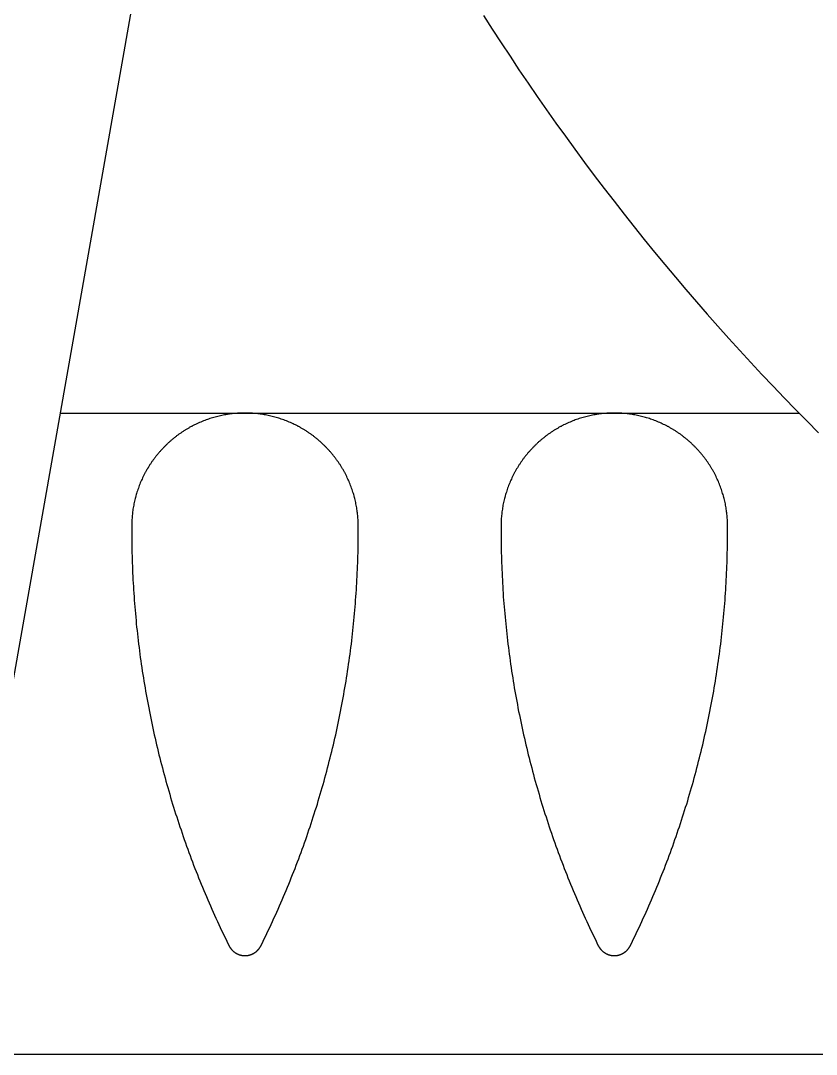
# Model space of a CAD drawing. Extents: x -111 to 2985, y -118 to 122.
# Drawn here: x -90.04 to -80.28, y -73.7 to -61.02 of the extents above; entities that cross this region are included whole.
import ezdxf

# ---------------------------------------------------------------- set-up
doc = ezdxf.new("R2010")
doc.units = 0
doc.layers.add('LAYER_03', color=5, linetype='CONTINUOUS')

msp = doc.modelspace()

# ---------------------------------------------------------------- linework, layer by layer
at = {"layer": 'LAYER_03'}
for points in [[(-110.839, -73.699), (-31.256, -73.699), (-31.256, -42.31)], [(-90.943, -73.699), (-87.519, -54.276)], [(-84.365, -60.958), (-84.258, -61.125), (-84.15, -61.291), (-84.041, -61.457), (-83.931, -61.622), (-83.819, -61.787), (-83.707, -61.95), (-83.593, -62.113), (-83.478, -62.276), (-83.362, -62.437), (-83.245, -62.598), (-83.126, -62.758), (-83.007, -62.918), (-82.887, -63.077), (-82.765, -63.235), (-82.642, -63.392), (-82.519, -63.548), (-82.394, -63.704), (-82.268, -63.858), (-82.141, -64.012), (-82.013, -64.165), (-81.884, -64.318), (-81.754, -64.469), (-81.623, -64.62), (-81.491, -64.769), (-81.357, -64.918), (-81.223, -65.066), (-81.088, -65.213), (-80.952, -65.359), (-80.815, -65.504), (-80.677, -65.648), (-80.538, -65.791), (-80.398, -65.934), (-80.257, -66.075)], [(-89.556, -65.833), (-80.497, -65.833)], [(-85.902, -67.215), (-85.902, -67.2), (-85.903, -67.185), (-85.903, -67.169), (-85.904, -67.153), (-85.905, -67.138), (-85.906, -67.122), (-85.907, -67.107), (-85.909, -67.091), (-85.91, -67.075), (-85.912, -67.059), (-85.914, -67.043), (-85.916, -67.027), (-85.918, -67.011), (-85.921, -66.995), (-85.924, -66.979), (-85.927, -66.963), (-85.93, -66.947), (-85.933, -66.931), (-85.937, -66.915), (-85.94, -66.899), (-85.944, -66.883), (-85.949, -66.867), (-85.953, -66.85), (-85.958, -66.834), (-85.962, -66.818), (-85.967, -66.802), (-85.973, -66.786), (-85.978, -66.77), (-85.984, -66.754), (-85.99, -66.738), (-85.996, -66.722), (-86.002, -66.706), (-86.008, -66.69), (-86.015, -66.674), (-86.022, -66.658), (-86.029, -66.642), (-86.037, -66.627), (-86.044, -66.611), (-86.052, -66.595), (-86.056, -66.588), (-86.06, -66.58), (-86.064, -66.572), (-86.068, -66.564), (-86.072, -66.557), (-86.076, -66.549), (-86.081, -66.541), (-86.085, -66.534), (-86.089, -66.526), (-86.094, -66.518), (-86.098, -66.511), (-86.103, -66.503), (-86.108, -66.496), (-86.112, -66.488), (-86.117, -66.481), (-86.122, -66.473), (-86.126, -66.466), (-86.131, -66.458), (-86.136, -66.451), (-86.141, -66.444), (-86.146, -66.436), (-86.151, -66.429), (-86.156, -66.422), (-86.161, -66.414), (-86.167, -66.407), (-86.172, -66.4), (-86.177, -66.393), (-86.183, -66.386), (-86.188, -66.379), (-86.193, -66.372), (-86.199, -66.364), (-86.204, -66.357), (-86.21, -66.351), (-86.216, -66.344), (-86.221, -66.337), (-86.227, -66.33), (-86.233, -66.323), (-86.239, -66.316), (-86.244, -66.309), (-86.25, -66.303), (-86.256, -66.296), (-86.262, -66.289), (-86.268, -66.283), (-86.274, -66.276), (-86.28, -66.27), (-86.287, -66.263), (-86.293, -66.257), (-86.299, -66.25), (-86.305, -66.244), (-86.312, -66.238), (-86.318, -66.231), (-86.325, -66.225), (-86.331, -66.219), (-86.337, -66.213), (-86.344, -66.206), (-86.351, -66.2), (-86.357, -66.194), (-86.364, -66.188), (-86.37, -66.182), (-86.377, -66.176), (-86.384, -66.171), (-86.391, -66.165), (-86.398, -66.159), (-86.404, -66.153), (-86.411, -66.148), (-86.418, -66.142), (-86.425, -66.136), (-86.432, -66.131), (-86.439, -66.125), (-86.446, -66.12), (-86.453, -66.114), (-86.461, -66.109), (-86.468, -66.104), (-86.475, -66.098), (-86.482, -66.093), (-86.489, -66.088), (-86.497, -66.083), (-86.504, -66.078), (-86.511, -66.073), (-86.519, -66.068), (-86.526, -66.063), (-86.533, -66.058), (-86.541, -66.053), (-86.548, -66.049), (-86.556, -66.044), (-86.563, -66.039), (-86.571, -66.035), (-86.578, -66.03), (-86.586, -66.026), (-86.594, -66.021), (-86.601, -66.017), (-86.609, -66.012), (-86.617, -66.008), (-86.624, -66.004), (-86.632, -66), (-86.64, -65.996), (-86.648, -65.991), (-86.655, -65.987), (-86.663, -65.983), (-86.671, -65.979), (-86.687, -65.972), (-86.702, -65.964), (-86.718, -65.957), (-86.734, -65.95), (-86.75, -65.943), (-86.766, -65.937), (-86.782, -65.93), (-86.798, -65.924), (-86.814, -65.918), (-86.83, -65.912), (-86.846, -65.907), (-86.862, -65.901), (-86.878, -65.896), (-86.894, -65.891), (-86.91, -65.886), (-86.927, -65.882), (-86.943, -65.878), (-86.959, -65.874), (-86.975, -65.87), (-86.991, -65.866), (-87.007, -65.863), (-87.023, -65.859), (-87.039, -65.856), (-87.056, -65.853), (-87.072, -65.851), (-87.088, -65.848), (-87.104, -65.846), (-87.12, -65.844), (-87.135, -65.842), (-87.151, -65.84), (-87.167, -65.839), (-87.183, -65.837), (-87.199, -65.836), (-87.214, -65.835), (-87.23, -65.834), (-87.245, -65.834), (-87.261, -65.833), (-87.276, -65.833), (-87.292, -65.833), (-87.307, -65.833), (-87.322, -65.833), (-87.338, -65.834), (-87.353, -65.834), (-87.369, -65.835), (-87.385, -65.836), (-87.4, -65.837), (-87.416, -65.839), (-87.432, -65.84), (-87.448, -65.842), (-87.464, -65.844), (-87.48, -65.846), (-87.496, -65.848), (-87.512, -65.851), (-87.528, -65.853), (-87.544, -65.856), (-87.56, -65.859), (-87.576, -65.863), (-87.592, -65.866), (-87.608, -65.87), (-87.624, -65.874), (-87.64, -65.878), (-87.657, -65.882), (-87.673, -65.886), (-87.689, -65.891), (-87.705, -65.896), (-87.721, -65.901), (-87.737, -65.907), (-87.753, -65.912), (-87.769, -65.918), (-87.785, -65.924), (-87.801, -65.93), (-87.817, -65.937), (-87.833, -65.943), (-87.849, -65.95), (-87.865, -65.957), (-87.881, -65.964), (-87.897, -65.972), (-87.912, -65.979), (-87.92, -65.983), (-87.928, -65.987), (-87.936, -65.991), (-87.943, -65.996), (-87.951, -66), (-87.959, -66.004), (-87.967, -66.008), (-87.974, -66.012), (-87.982, -66.017), (-87.989, -66.021), (-87.997, -66.026), (-88.005, -66.03), (-88.012, -66.035), (-88.02, -66.039), (-88.027, -66.044), (-88.035, -66.049), (-88.042, -66.053), (-88.05, -66.058), (-88.057, -66.063), (-88.064, -66.068), (-88.072, -66.073), (-88.079, -66.078), (-88.086, -66.083), (-88.094, -66.088), (-88.101, -66.093), (-88.108, -66.098), (-88.115, -66.104), (-88.123, -66.109), (-88.13, -66.114), (-88.137, -66.12), (-88.144, -66.125), (-88.151, -66.131), (-88.158, -66.136), (-88.165, -66.142), (-88.172, -66.148), (-88.179, -66.153), (-88.186, -66.159), (-88.192, -66.165), (-88.199, -66.171), (-88.206, -66.176), (-88.213, -66.182), (-88.219, -66.188), (-88.226, -66.194), (-88.233, -66.2), (-88.239, -66.206), (-88.246, -66.213), (-88.252, -66.219), (-88.259, -66.225), (-88.265, -66.231), (-88.271, -66.238), (-88.278, -66.244), (-88.284, -66.25), (-88.29, -66.257), (-88.296, -66.263), (-88.303, -66.27), (-88.309, -66.276), (-88.315, -66.283), (-88.321, -66.289), (-88.327, -66.296), (-88.333, -66.303), (-88.339, -66.309), (-88.345, -66.316), (-88.35, -66.323), (-88.356, -66.33), (-88.362, -66.337), (-88.368, -66.344), (-88.373, -66.351), (-88.379, -66.357), (-88.384, -66.364), (-88.39, -66.372), (-88.395, -66.379), (-88.401, -66.386), (-88.406, -66.393), (-88.411, -66.4), (-88.417, -66.407), (-88.422, -66.414), (-88.427, -66.422), (-88.432, -66.429), (-88.437, -66.436), (-88.442, -66.444), (-88.447, -66.451), (-88.452, -66.458), (-88.457, -66.466), (-88.462, -66.473), (-88.466, -66.481), (-88.471, -66.488), (-88.476, -66.496), (-88.48, -66.503), (-88.485, -66.511), (-88.489, -66.518), (-88.494, -66.526), (-88.498, -66.534), (-88.502, -66.541), (-88.507, -66.549), (-88.511, -66.557), (-88.515, -66.564), (-88.519, -66.572), (-88.523, -66.58), (-88.527, -66.588), (-88.531, -66.595), (-88.539, -66.611), (-88.547, -66.627), (-88.554, -66.642), (-88.561, -66.658), (-88.568, -66.674), (-88.575, -66.69), (-88.581, -66.706), (-88.588, -66.722), (-88.594, -66.738), (-88.599, -66.754), (-88.605, -66.77), (-88.611, -66.786), (-88.616, -66.802), (-88.621, -66.818), (-88.626, -66.834), (-88.63, -66.85), (-88.635, -66.867), (-88.639, -66.883), (-88.643, -66.899), (-88.646, -66.915), (-88.65, -66.931), (-88.653, -66.947), (-88.656, -66.963), (-88.659, -66.979), (-88.662, -66.995), (-88.665, -67.011), (-88.667, -67.027), (-88.669, -67.043), (-88.671, -67.059), (-88.673, -67.075), (-88.675, -67.091), (-88.676, -67.107), (-88.677, -67.122), (-88.678, -67.138), (-88.679, -67.153), (-88.68, -67.169), (-88.68, -67.185), (-88.681, -67.2), (-88.681, -67.215)], [(-81.373, -67.215), (-81.373, -67.2), (-81.373, -67.185), (-81.374, -67.169), (-81.374, -67.153), (-81.375, -67.138), (-81.376, -67.122), (-81.377, -67.107), (-81.379, -67.091), (-81.38, -67.075), (-81.382, -67.059), (-81.384, -67.043), (-81.386, -67.027), (-81.389, -67.011), (-81.391, -66.995), (-81.394, -66.979), (-81.397, -66.963), (-81.4, -66.947), (-81.404, -66.931), (-81.407, -66.915), (-81.411, -66.899), (-81.415, -66.883), (-81.419, -66.867), (-81.423, -66.85), (-81.428, -66.834), (-81.433, -66.818), (-81.438, -66.802), (-81.443, -66.786), (-81.448, -66.77), (-81.454, -66.754), (-81.46, -66.738), (-81.466, -66.722), (-81.472, -66.706), (-81.479, -66.69), (-81.485, -66.674), (-81.492, -66.658), (-81.499, -66.642), (-81.507, -66.627), (-81.514, -66.611), (-81.522, -66.595), (-81.526, -66.588), (-81.53, -66.58), (-81.534, -66.572), (-81.538, -66.564), (-81.543, -66.557), (-81.547, -66.549), (-81.551, -66.541), (-81.555, -66.534), (-81.56, -66.526), (-81.564, -66.518), (-81.569, -66.511), (-81.573, -66.503), (-81.578, -66.496), (-81.583, -66.488), (-81.587, -66.481), (-81.592, -66.473), (-81.597, -66.466), (-81.602, -66.458), (-81.607, -66.451), (-81.611, -66.444), (-81.616, -66.436), (-81.622, -66.429), (-81.627, -66.422), (-81.632, -66.414), (-81.637, -66.407), (-81.642, -66.4), (-81.647, -66.393), (-81.653, -66.386), (-81.658, -66.379), (-81.664, -66.372), (-81.669, -66.364), (-81.675, -66.357), (-81.68, -66.351), (-81.686, -66.344), (-81.692, -66.337), (-81.697, -66.33), (-81.703, -66.323), (-81.709, -66.316), (-81.715, -66.309), (-81.721, -66.303), (-81.727, -66.296), (-81.733, -66.289), (-81.739, -66.283), (-81.745, -66.276), (-81.751, -66.27), (-81.757, -66.263), (-81.763, -66.257), (-81.769, -66.25), (-81.776, -66.244), (-81.782, -66.238), (-81.788, -66.231), (-81.795, -66.225), (-81.801, -66.219), (-81.808, -66.213), (-81.814, -66.206), (-81.821, -66.2), (-81.827, -66.194), (-81.834, -66.188), (-81.841, -66.182), (-81.848, -66.176), (-81.854, -66.171), (-81.861, -66.165), (-81.868, -66.159), (-81.875, -66.153), (-81.882, -66.148), (-81.889, -66.142), (-81.896, -66.136), (-81.903, -66.131), (-81.91, -66.125), (-81.917, -66.12), (-81.924, -66.114), (-81.931, -66.109), (-81.938, -66.104), (-81.945, -66.098), (-81.952, -66.093), (-81.96, -66.088), (-81.967, -66.083), (-81.974, -66.078), (-81.982, -66.073), (-81.989, -66.068), (-81.996, -66.063), (-82.004, -66.058), (-82.011, -66.053), (-82.019, -66.049), (-82.026, -66.044), (-82.034, -66.039), (-82.041, -66.035), (-82.049, -66.03), (-82.056, -66.026), (-82.064, -66.021), (-82.072, -66.017), (-82.079, -66.012), (-82.087, -66.008), (-82.095, -66.004), (-82.102, -66), (-82.11, -65.996), (-82.118, -65.991), (-82.126, -65.987), (-82.133, -65.983), (-82.141, -65.979), (-82.157, -65.972), (-82.173, -65.964), (-82.188, -65.957), (-82.204, -65.95), (-82.22, -65.943), (-82.236, -65.937), (-82.252, -65.93), (-82.268, -65.924), (-82.284, -65.918), (-82.3, -65.912), (-82.316, -65.907), (-82.332, -65.901), (-82.348, -65.896), (-82.365, -65.891), (-82.381, -65.886), (-82.397, -65.882), (-82.413, -65.878), (-82.429, -65.874), (-82.445, -65.87), (-82.461, -65.866), (-82.478, -65.863), (-82.494, -65.859), (-82.51, -65.856), (-82.526, -65.853), (-82.542, -65.851), (-82.558, -65.848), (-82.574, -65.846), (-82.59, -65.844), (-82.606, -65.842), (-82.622, -65.84), (-82.637, -65.839), (-82.653, -65.837), (-82.669, -65.836), (-82.685, -65.835), (-82.7, -65.834), (-82.716, -65.834), (-82.731, -65.833), (-82.747, -65.833), (-82.762, -65.833), (-82.777, -65.833), (-82.793, -65.833), (-82.808, -65.834), (-82.824, -65.834), (-82.839, -65.835), (-82.855, -65.836), (-82.871, -65.837), (-82.886, -65.839), (-82.902, -65.84), (-82.918, -65.842), (-82.934, -65.844), (-82.95, -65.846), (-82.966, -65.848), (-82.982, -65.851), (-82.998, -65.853), (-83.014, -65.856), (-83.03, -65.859), (-83.046, -65.863), (-83.062, -65.866), (-83.078, -65.87), (-83.095, -65.874), (-83.111, -65.878), (-83.127, -65.882), (-83.143, -65.886), (-83.159, -65.891), (-83.175, -65.896), (-83.192, -65.901), (-83.208, -65.907), (-83.224, -65.912), (-83.24, -65.918), (-83.256, -65.924), (-83.272, -65.93), (-83.288, -65.937), (-83.304, -65.943), (-83.32, -65.95), (-83.335, -65.957), (-83.351, -65.964), (-83.367, -65.972), (-83.383, -65.979), (-83.39, -65.983), (-83.398, -65.987), (-83.406, -65.991), (-83.414, -65.996), (-83.421, -66), (-83.429, -66.004), (-83.437, -66.008), (-83.445, -66.012), (-83.452, -66.017), (-83.46, -66.021), (-83.467, -66.026), (-83.475, -66.03), (-83.483, -66.035), (-83.49, -66.039), (-83.498, -66.044), (-83.505, -66.049), (-83.513, -66.053), (-83.52, -66.058), (-83.527, -66.063), (-83.535, -66.068), (-83.542, -66.073), (-83.55, -66.078), (-83.557, -66.083), (-83.564, -66.088), (-83.571, -66.093), (-83.579, -66.098), (-83.586, -66.104), (-83.593, -66.109), (-83.6, -66.114), (-83.607, -66.12), (-83.614, -66.125), (-83.621, -66.131), (-83.628, -66.136), (-83.635, -66.142), (-83.642, -66.148), (-83.649, -66.153), (-83.656, -66.159), (-83.663, -66.165), (-83.67, -66.171), (-83.676, -66.176), (-83.683, -66.182), (-83.69, -66.188), (-83.696, -66.194), (-83.703, -66.2), (-83.709, -66.206), (-83.716, -66.213), (-83.723, -66.219), (-83.729, -66.225), (-83.735, -66.231), (-83.742, -66.238), (-83.748, -66.244), (-83.754, -66.25), (-83.761, -66.257), (-83.767, -66.263), (-83.773, -66.27), (-83.779, -66.276), (-83.785, -66.283), (-83.791, -66.289), (-83.797, -66.296), (-83.803, -66.303), (-83.809, -66.309), (-83.815, -66.316), (-83.821, -66.323), (-83.826, -66.33), (-83.832, -66.337), (-83.838, -66.344), (-83.844, -66.351), (-83.849, -66.357), (-83.855, -66.364), (-83.86, -66.372), (-83.866, -66.379), (-83.871, -66.386), (-83.876, -66.393), (-83.882, -66.4), (-83.887, -66.407), (-83.892, -66.414), (-83.897, -66.422), (-83.902, -66.429), (-83.907, -66.436), (-83.912, -66.444), (-83.917, -66.451), (-83.922, -66.458), (-83.927, -66.466), (-83.932, -66.473), (-83.937, -66.481), (-83.941, -66.488), (-83.946, -66.496), (-83.951, -66.503), (-83.955, -66.511), (-83.96, -66.518), (-83.964, -66.526), (-83.968, -66.534), (-83.973, -66.541), (-83.977, -66.549), (-83.981, -66.557), (-83.985, -66.564), (-83.99, -66.572), (-83.994, -66.58), (-83.998, -66.588), (-84.002, -66.595), (-84.009, -66.611), (-84.017, -66.627), (-84.024, -66.642), (-84.031, -66.658), (-84.038, -66.674), (-84.045, -66.69), (-84.052, -66.706), (-84.058, -66.722), (-84.064, -66.738), (-84.07, -66.754), (-84.075, -66.77), (-84.081, -66.786), (-84.086, -66.802), (-84.091, -66.818), (-84.096, -66.834), (-84.1, -66.85), (-84.105, -66.867), (-84.109, -66.883), (-84.113, -66.899), (-84.117, -66.915), (-84.12, -66.931), (-84.124, -66.947), (-84.127, -66.963), (-84.13, -66.979), (-84.132, -66.995), (-84.135, -67.011), (-84.137, -67.027), (-84.14, -67.043), (-84.142, -67.059), (-84.143, -67.075), (-84.145, -67.091), (-84.146, -67.107), (-84.148, -67.122), (-84.149, -67.138), (-84.149, -67.153), (-84.15, -67.169), (-84.151, -67.185), (-84.151, -67.2), (-84.151, -67.215)], [(-88.681, -67.215), (-88.681, -67.257), (-88.681, -67.298), (-88.681, -67.339), (-88.68, -67.381), (-88.68, -67.422), (-88.679, -67.463), (-88.679, -67.505), (-88.678, -67.546), (-88.677, -67.588), (-88.675, -67.629), (-88.674, -67.671), (-88.673, -67.712), (-88.671, -67.754), (-88.669, -67.795), (-88.667, -67.837), (-88.665, -67.878), (-88.663, -67.92), (-88.66, -67.961), (-88.658, -68.003), (-88.655, -68.044), (-88.652, -68.086), (-88.649, -68.127), (-88.646, -68.169), (-88.643, -68.21), (-88.639, -68.252), (-88.636, -68.293), (-88.632, -68.335), (-88.628, -68.376), (-88.624, -68.418), (-88.62, -68.459), (-88.615, -68.501), (-88.611, -68.542), (-88.606, -68.584), (-88.601, -68.625), (-88.596, -68.666), (-88.591, -68.708), (-88.586, -68.749), (-88.58, -68.791), (-88.575, -68.832), (-88.569, -68.874), (-88.563, -68.915), (-88.557, -68.956), (-88.551, -68.998), (-88.544, -69.039), (-88.538, -69.08), (-88.531, -69.122), (-88.524, -69.163), (-88.517, -69.204), (-88.51, -69.245), (-88.503, -69.287), (-88.495, -69.328), (-88.488, -69.369), (-88.48, -69.41), (-88.472, -69.451), (-88.464, -69.492), (-88.456, -69.533), (-88.448, -69.574), (-88.439, -69.615), (-88.431, -69.656), (-88.422, -69.697), (-88.413, -69.738), (-88.404, -69.779), (-88.395, -69.82), (-88.385, -69.861), (-88.376, -69.901), (-88.366, -69.942), (-88.356, -69.983), (-88.346, -70.024), (-88.336, -70.064), (-88.326, -70.105), (-88.315, -70.145), (-88.305, -70.186), (-88.294, -70.226), (-88.283, -70.267), (-88.272, -70.307), (-88.261, -70.348), (-88.25, -70.388), (-88.238, -70.428), (-88.227, -70.468), (-88.215, -70.508), (-88.203, -70.549), (-88.191, -70.589), (-88.179, -70.629), (-88.167, -70.669), (-88.154, -70.709), (-88.142, -70.748), (-88.129, -70.788), (-88.116, -70.828), (-88.103, -70.868), (-88.09, -70.907), (-88.076, -70.947), (-88.063, -70.987), (-88.049, -71.026), (-88.036, -71.065), (-88.022, -71.105), (-88.008, -71.144), (-87.994, -71.183), (-87.979, -71.223), (-87.965, -71.262), (-87.95, -71.301), (-87.936, -71.34), (-87.921, -71.379), (-87.906, -71.418), (-87.891, -71.456), (-87.875, -71.495), (-87.86, -71.534), (-87.844, -71.572), (-87.829, -71.611), (-87.813, -71.649), (-87.797, -71.688), (-87.781, -71.726), (-87.765, -71.764), (-87.748, -71.803), (-87.732, -71.841), (-87.715, -71.879), (-87.698, -71.917), (-87.682, -71.955), (-87.665, -71.993), (-87.647, -72.03), (-87.63, -72.068), (-87.613, -72.106), (-87.595, -72.143), (-87.578, -72.181), (-87.56, -72.218), (-87.542, -72.255), (-87.524, -72.292), (-87.506, -72.33), (-87.487, -72.367), (-87.487, -72.368), (-87.486, -72.37), (-87.485, -72.371), (-87.484, -72.373), (-87.483, -72.375), (-87.482, -72.376), (-87.481, -72.378), (-87.48, -72.379), (-87.48, -72.381), (-87.479, -72.383), (-87.478, -72.384), (-87.477, -72.386), (-87.476, -72.387), (-87.475, -72.389), (-87.474, -72.39), (-87.473, -72.392), (-87.472, -72.393), (-87.47, -72.395), (-87.469, -72.397), (-87.468, -72.398), (-87.467, -72.4), (-87.466, -72.401), (-87.465, -72.403), (-87.464, -72.404), (-87.463, -72.406), (-87.461, -72.407), (-87.46, -72.408), (-87.459, -72.41), (-87.458, -72.411), (-87.457, -72.413), (-87.455, -72.414), (-87.454, -72.416), (-87.453, -72.417), (-87.451, -72.418), (-87.45, -72.42), (-87.449, -72.421), (-87.447, -72.423), (-87.446, -72.424), (-87.445, -72.425), (-87.443, -72.427), (-87.442, -72.428), (-87.441, -72.429), (-87.439, -72.431), (-87.438, -72.432), (-87.436, -72.433), (-87.435, -72.435), (-87.433, -72.436), (-87.432, -72.437), (-87.43, -72.438), (-87.429, -72.439), (-87.427, -72.441), (-87.426, -72.442), (-87.424, -72.443), (-87.423, -72.444), (-87.421, -72.445), (-87.42, -72.447), (-87.418, -72.448), (-87.416, -72.449), (-87.415, -72.45), (-87.413, -72.451), (-87.412, -72.452), (-87.41, -72.453), (-87.408, -72.454), (-87.407, -72.455), (-87.405, -72.456), (-87.403, -72.457), (-87.402, -72.458), (-87.4, -72.459), (-87.398, -72.46), (-87.397, -72.461), (-87.395, -72.462), (-87.393, -72.463), (-87.392, -72.464), (-87.39, -72.465), (-87.388, -72.466), (-87.386, -72.466), (-87.385, -72.467), (-87.383, -72.468), (-87.381, -72.469), (-87.379, -72.47), (-87.377, -72.47), (-87.376, -72.471), (-87.374, -72.472), (-87.372, -72.473), (-87.37, -72.473), (-87.369, -72.474), (-87.367, -72.475), (-87.365, -72.475), (-87.363, -72.476), (-87.361, -72.477), (-87.359, -72.477), (-87.358, -72.478), (-87.356, -72.478), (-87.354, -72.479), (-87.352, -72.479), (-87.35, -72.48), (-87.348, -72.48), (-87.347, -72.481), (-87.345, -72.481), (-87.343, -72.482), (-87.341, -72.482), (-87.339, -72.483), (-87.337, -72.483), (-87.336, -72.484), (-87.334, -72.484), (-87.332, -72.484), (-87.33, -72.485), (-87.328, -72.485), (-87.326, -72.485), (-87.324, -72.486), (-87.323, -72.486), (-87.321, -72.486), (-87.319, -72.486), (-87.317, -72.487), (-87.315, -72.487), (-87.313, -72.487), (-87.312, -72.487), (-87.31, -72.487), (-87.308, -72.487), (-87.306, -72.488), (-87.304, -72.488), (-87.302, -72.488), (-87.301, -72.488), (-87.299, -72.488), (-87.297, -72.488), (-87.295, -72.488), (-87.293, -72.488), (-87.292, -72.488), (-87.29, -72.488), (-87.288, -72.488), (-87.286, -72.488), (-87.284, -72.488), (-87.283, -72.488), (-87.281, -72.488), (-87.279, -72.488), (-87.277, -72.488), (-87.275, -72.487), (-87.273, -72.487), (-87.272, -72.487), (-87.27, -72.487), (-87.268, -72.487), (-87.266, -72.487), (-87.264, -72.486), (-87.262, -72.486), (-87.261, -72.486), (-87.259, -72.486), (-87.257, -72.485), (-87.255, -72.485), (-87.253, -72.485), (-87.251, -72.484), (-87.249, -72.484), (-87.248, -72.484), (-87.246, -72.483), (-87.244, -72.483), (-87.242, -72.482), (-87.24, -72.482), (-87.238, -72.481), (-87.237, -72.481), (-87.235, -72.48), (-87.233, -72.48), (-87.231, -72.479), (-87.229, -72.479), (-87.227, -72.478), (-87.226, -72.478), (-87.224, -72.477), (-87.222, -72.477), (-87.22, -72.476), (-87.218, -72.475), (-87.216, -72.475), (-87.215, -72.474), (-87.213, -72.473), (-87.211, -72.473), (-87.209, -72.472), (-87.207, -72.471), (-87.206, -72.47), (-87.204, -72.47), (-87.202, -72.469), (-87.2, -72.468), (-87.199, -72.467), (-87.197, -72.466), (-87.195, -72.466), (-87.193, -72.465), (-87.192, -72.464), (-87.19, -72.463), (-87.188, -72.462), (-87.186, -72.461), (-87.185, -72.46), (-87.183, -72.459), (-87.181, -72.458), (-87.18, -72.457), (-87.178, -72.456), (-87.176, -72.455), (-87.175, -72.454), (-87.173, -72.453), (-87.171, -72.452), (-87.17, -72.451), (-87.168, -72.45), (-87.167, -72.449), (-87.165, -72.448), (-87.163, -72.447), (-87.162, -72.445), (-87.16, -72.444), (-87.159, -72.443), (-87.157, -72.442), (-87.156, -72.441), (-87.154, -72.439), (-87.153, -72.438), (-87.151, -72.437), (-87.15, -72.436), (-87.148, -72.435), (-87.147, -72.433), (-87.145, -72.432), (-87.144, -72.431), (-87.143, -72.429), (-87.141, -72.428), (-87.14, -72.427), (-87.138, -72.425), (-87.137, -72.424), (-87.136, -72.423), (-87.134, -72.421), (-87.133, -72.42), (-87.132, -72.418), (-87.13, -72.417), (-87.129, -72.416), (-87.128, -72.414), (-87.127, -72.413), (-87.125, -72.411), (-87.124, -72.41), (-87.123, -72.408), (-87.122, -72.407), (-87.121, -72.406), (-87.119, -72.404), (-87.118, -72.403), (-87.117, -72.401), (-87.116, -72.4), (-87.115, -72.398), (-87.114, -72.397), (-87.113, -72.395), (-87.112, -72.393), (-87.111, -72.392), (-87.11, -72.39), (-87.109, -72.389), (-87.108, -72.387), (-87.107, -72.386), (-87.106, -72.384), (-87.105, -72.383), (-87.104, -72.381), (-87.103, -72.379), (-87.102, -72.378), (-87.101, -72.376), (-87.1, -72.375), (-87.099, -72.373), (-87.098, -72.371), (-87.097, -72.37), (-87.097, -72.368), (-87.096, -72.367), (-87.078, -72.33), (-87.059, -72.292), (-87.041, -72.255), (-87.023, -72.218), (-87.006, -72.181), (-86.988, -72.143), (-86.97, -72.106), (-86.953, -72.068), (-86.936, -72.03), (-86.919, -71.993), (-86.902, -71.955), (-86.885, -71.917), (-86.868, -71.879), (-86.851, -71.841), (-86.835, -71.803), (-86.819, -71.764), (-86.802, -71.726), (-86.786, -71.688), (-86.77, -71.649), (-86.754, -71.611), (-86.739, -71.572), (-86.723, -71.534), (-86.708, -71.495), (-86.693, -71.456), (-86.677, -71.418), (-86.662, -71.379), (-86.648, -71.34), (-86.633, -71.301), (-86.618, -71.262), (-86.604, -71.223), (-86.59, -71.183), (-86.575, -71.144), (-86.561, -71.105), (-86.547, -71.065), (-86.534, -71.026), (-86.52, -70.987), (-86.507, -70.947), (-86.493, -70.907), (-86.48, -70.868), (-86.467, -70.828), (-86.454, -70.788), (-86.442, -70.748), (-86.429, -70.709), (-86.416, -70.669), (-86.404, -70.629), (-86.392, -70.589), (-86.38, -70.549), (-86.368, -70.508), (-86.356, -70.468), (-86.345, -70.428), (-86.333, -70.388), (-86.322, -70.348), (-86.311, -70.307), (-86.3, -70.267), (-86.289, -70.226), (-86.278, -70.186), (-86.268, -70.145), (-86.257, -70.105), (-86.247, -70.064), (-86.237, -70.024), (-86.227, -69.983), (-86.217, -69.942), (-86.207, -69.901), (-86.198, -69.861), (-86.189, -69.82), (-86.179, -69.779), (-86.17, -69.738), (-86.161, -69.697), (-86.153, -69.656), (-86.144, -69.615), (-86.135, -69.574), (-86.127, -69.533), (-86.119, -69.492), (-86.111, -69.451), (-86.103, -69.41), (-86.095, -69.369), (-86.088, -69.328), (-86.08, -69.287), (-86.073, -69.245), (-86.066, -69.204), (-86.059, -69.163), (-86.052, -69.122), (-86.045, -69.08), (-86.039, -69.039), (-86.033, -68.998), (-86.026, -68.956), (-86.02, -68.915), (-86.014, -68.874), (-86.009, -68.832), (-86.003, -68.791), (-85.998, -68.749), (-85.992, -68.708), (-85.987, -68.666), (-85.982, -68.625), (-85.977, -68.584), (-85.973, -68.542), (-85.968, -68.501), (-85.964, -68.459), (-85.959, -68.418), (-85.955, -68.376), (-85.951, -68.335), (-85.948, -68.293), (-85.944, -68.252), (-85.94, -68.21), (-85.937, -68.169), (-85.934, -68.127), (-85.931, -68.086), (-85.928, -68.044), (-85.925, -68.003), (-85.923, -67.961), (-85.92, -67.92), (-85.918, -67.878), (-85.916, -67.837), (-85.914, -67.795), (-85.912, -67.754), (-85.911, -67.712), (-85.909, -67.671), (-85.908, -67.629), (-85.906, -67.588), (-85.905, -67.546), (-85.904, -67.505), (-85.904, -67.463), (-85.903, -67.422), (-85.903, -67.381), (-85.902, -67.339), (-85.902, -67.298), (-85.902, -67.257), (-85.902, -67.215)], [(-84.151, -67.215), (-84.151, -67.257), (-84.151, -67.298), (-84.151, -67.339), (-84.151, -67.381), (-84.15, -67.422), (-84.15, -67.463), (-84.149, -67.505), (-84.148, -67.546), (-84.147, -67.588), (-84.146, -67.629), (-84.144, -67.671), (-84.143, -67.712), (-84.141, -67.754), (-84.139, -67.795), (-84.137, -67.837), (-84.135, -67.878), (-84.133, -67.92), (-84.131, -67.961), (-84.128, -68.003), (-84.125, -68.044), (-84.123, -68.086), (-84.12, -68.127), (-84.116, -68.169), (-84.113, -68.21), (-84.11, -68.252), (-84.106, -68.293), (-84.102, -68.335), (-84.098, -68.376), (-84.094, -68.418), (-84.09, -68.459), (-84.085, -68.501), (-84.081, -68.542), (-84.076, -68.584), (-84.071, -68.625), (-84.066, -68.666), (-84.061, -68.708), (-84.056, -68.749), (-84.05, -68.791), (-84.045, -68.832), (-84.039, -68.874), (-84.033, -68.915), (-84.027, -68.956), (-84.021, -68.998), (-84.015, -69.039), (-84.008, -69.08), (-84.001, -69.122), (-83.995, -69.163), (-83.988, -69.204), (-83.98, -69.245), (-83.973, -69.287), (-83.966, -69.328), (-83.958, -69.369), (-83.95, -69.41), (-83.943, -69.451), (-83.935, -69.492), (-83.926, -69.533), (-83.918, -69.574), (-83.91, -69.615), (-83.901, -69.656), (-83.892, -69.697), (-83.883, -69.738), (-83.874, -69.779), (-83.865, -69.82), (-83.856, -69.861), (-83.846, -69.901), (-83.836, -69.942), (-83.827, -69.983), (-83.817, -70.024), (-83.806, -70.064), (-83.796, -70.105), (-83.786, -70.145), (-83.775, -70.186), (-83.764, -70.226), (-83.754, -70.267), (-83.743, -70.307), (-83.731, -70.348), (-83.72, -70.388), (-83.709, -70.428), (-83.697, -70.468), (-83.685, -70.508), (-83.674, -70.549), (-83.661, -70.589), (-83.649, -70.629), (-83.637, -70.669), (-83.625, -70.709), (-83.612, -70.748), (-83.599, -70.788), (-83.586, -70.828), (-83.573, -70.868), (-83.56, -70.907), (-83.547, -70.947), (-83.533, -70.987), (-83.52, -71.026), (-83.506, -71.065), (-83.492, -71.105), (-83.478, -71.144), (-83.464, -71.183), (-83.45, -71.223), (-83.435, -71.262), (-83.421, -71.301), (-83.406, -71.34), (-83.391, -71.379), (-83.376, -71.418), (-83.361, -71.456), (-83.346, -71.495), (-83.33, -71.534), (-83.315, -71.572), (-83.299, -71.611), (-83.283, -71.649), (-83.267, -71.688), (-83.251, -71.726), (-83.235, -71.764), (-83.219, -71.803), (-83.202, -71.841), (-83.185, -71.879), (-83.169, -71.917), (-83.152, -71.955), (-83.135, -71.993), (-83.118, -72.03), (-83.1, -72.068), (-83.083, -72.106), (-83.066, -72.143), (-83.048, -72.181), (-83.03, -72.218), (-83.012, -72.255), (-82.994, -72.292), (-82.976, -72.33), (-82.958, -72.367), (-82.957, -72.368), (-82.956, -72.37), (-82.955, -72.371), (-82.954, -72.373), (-82.953, -72.375), (-82.953, -72.376), (-82.952, -72.378), (-82.951, -72.379), (-82.95, -72.381), (-82.949, -72.383), (-82.948, -72.384), (-82.947, -72.386), (-82.946, -72.387), (-82.945, -72.389), (-82.944, -72.39), (-82.943, -72.392), (-82.942, -72.393), (-82.941, -72.395), (-82.94, -72.397), (-82.939, -72.398), (-82.938, -72.4), (-82.936, -72.401), (-82.935, -72.403), (-82.934, -72.404), (-82.933, -72.406), (-82.932, -72.407), (-82.931, -72.408), (-82.929, -72.41), (-82.928, -72.411), (-82.927, -72.413), (-82.926, -72.414), (-82.924, -72.416), (-82.923, -72.417), (-82.922, -72.418), (-82.92, -72.42), (-82.919, -72.421), (-82.918, -72.423), (-82.916, -72.424), (-82.915, -72.425), (-82.914, -72.427), (-82.912, -72.428), (-82.911, -72.429), (-82.909, -72.431), (-82.908, -72.432), (-82.907, -72.433), (-82.905, -72.435), (-82.904, -72.436), (-82.902, -72.437), (-82.901, -72.438), (-82.899, -72.439), (-82.898, -72.441), (-82.896, -72.442), (-82.895, -72.443), (-82.893, -72.444), (-82.892, -72.445), (-82.89, -72.447), (-82.888, -72.448), (-82.887, -72.449), (-82.885, -72.45), (-82.884, -72.451), (-82.882, -72.452), (-82.88, -72.453), (-82.879, -72.454), (-82.877, -72.455), (-82.875, -72.456), (-82.874, -72.457), (-82.872, -72.458), (-82.87, -72.459), (-82.869, -72.46), (-82.867, -72.461), (-82.865, -72.462), (-82.864, -72.463), (-82.862, -72.464), (-82.86, -72.465), (-82.858, -72.466), (-82.857, -72.466), (-82.855, -72.467), (-82.853, -72.468), (-82.851, -72.469), (-82.85, -72.47), (-82.848, -72.47), (-82.846, -72.471), (-82.844, -72.472), (-82.842, -72.473), (-82.841, -72.473), (-82.839, -72.474), (-82.837, -72.475), (-82.835, -72.475), (-82.833, -72.476), (-82.832, -72.477), (-82.83, -72.477), (-82.828, -72.478), (-82.826, -72.478), (-82.824, -72.479), (-82.822, -72.479), (-82.821, -72.48), (-82.819, -72.48), (-82.817, -72.481), (-82.815, -72.481), (-82.813, -72.482), (-82.811, -72.482), (-82.81, -72.483), (-82.808, -72.483), (-82.806, -72.484), (-82.804, -72.484), (-82.802, -72.484), (-82.8, -72.485), (-82.798, -72.485), (-82.797, -72.485), (-82.795, -72.486), (-82.793, -72.486), (-82.791, -72.486), (-82.789, -72.486), (-82.787, -72.487), (-82.786, -72.487), (-82.784, -72.487), (-82.782, -72.487), (-82.78, -72.487), (-82.778, -72.487), (-82.776, -72.488), (-82.775, -72.488), (-82.773, -72.488), (-82.771, -72.488), (-82.769, -72.488), (-82.767, -72.488), (-82.766, -72.488), (-82.764, -72.488), (-82.762, -72.488), (-82.76, -72.488), (-82.758, -72.488), (-82.756, -72.488), (-82.755, -72.488), (-82.753, -72.488), (-82.751, -72.488), (-82.749, -72.488), (-82.747, -72.488), (-82.746, -72.487), (-82.744, -72.487), (-82.742, -72.487), (-82.74, -72.487), (-82.738, -72.487), (-82.736, -72.487), (-82.735, -72.486), (-82.733, -72.486), (-82.731, -72.486), (-82.729, -72.486), (-82.727, -72.485), (-82.725, -72.485), (-82.723, -72.485), (-82.722, -72.484), (-82.72, -72.484), (-82.718, -72.484), (-82.716, -72.483), (-82.714, -72.483), (-82.712, -72.482), (-82.711, -72.482), (-82.709, -72.481), (-82.707, -72.481), (-82.705, -72.48), (-82.703, -72.48), (-82.701, -72.479), (-82.699, -72.479), (-82.698, -72.478), (-82.696, -72.478), (-82.694, -72.477), (-82.692, -72.477), (-82.69, -72.476), (-82.689, -72.475), (-82.687, -72.475), (-82.685, -72.474), (-82.683, -72.473), (-82.681, -72.473), (-82.68, -72.472), (-82.678, -72.471), (-82.676, -72.47), (-82.674, -72.47), (-82.672, -72.469), (-82.671, -72.468), (-82.669, -72.467), (-82.667, -72.466), (-82.665, -72.466), (-82.664, -72.465), (-82.662, -72.464), (-82.66, -72.463), (-82.659, -72.462), (-82.657, -72.461), (-82.655, -72.46), (-82.653, -72.459), (-82.652, -72.458), (-82.65, -72.457), (-82.648, -72.456), (-82.647, -72.455), (-82.645, -72.454), (-82.643, -72.453), (-82.642, -72.452), (-82.64, -72.451), (-82.639, -72.45), (-82.637, -72.449), (-82.635, -72.448), (-82.634, -72.447), (-82.632, -72.445), (-82.631, -72.444), (-82.629, -72.443), (-82.628, -72.442), (-82.626, -72.441), (-82.625, -72.439), (-82.623, -72.438), (-82.622, -72.437), (-82.62, -72.436), (-82.619, -72.435), (-82.617, -72.433), (-82.616, -72.432), (-82.614, -72.431), (-82.613, -72.429), (-82.611, -72.428), (-82.61, -72.427), (-82.609, -72.425), (-82.607, -72.424), (-82.606, -72.423), (-82.605, -72.421), (-82.603, -72.42), (-82.602, -72.418), (-82.601, -72.417), (-82.599, -72.416), (-82.598, -72.414), (-82.597, -72.413), (-82.596, -72.411), (-82.594, -72.41), (-82.593, -72.408), (-82.592, -72.407), (-82.591, -72.406), (-82.59, -72.404), (-82.589, -72.403), (-82.587, -72.401), (-82.586, -72.4), (-82.585, -72.398), (-82.584, -72.397), (-82.583, -72.395), (-82.582, -72.393), (-82.581, -72.392), (-82.58, -72.39), (-82.579, -72.389), (-82.578, -72.387), (-82.577, -72.386), (-82.576, -72.384), (-82.575, -72.383), (-82.574, -72.381), (-82.573, -72.379), (-82.572, -72.378), (-82.571, -72.376), (-82.57, -72.375), (-82.569, -72.373), (-82.569, -72.371), (-82.568, -72.37), (-82.567, -72.368), (-82.566, -72.367), (-82.548, -72.33), (-82.53, -72.292), (-82.512, -72.255), (-82.494, -72.218), (-82.476, -72.181), (-82.458, -72.143), (-82.441, -72.106), (-82.423, -72.068), (-82.406, -72.03), (-82.389, -71.993), (-82.372, -71.955), (-82.355, -71.917), (-82.338, -71.879), (-82.322, -71.841), (-82.305, -71.803), (-82.289, -71.764), (-82.273, -71.726), (-82.257, -71.688), (-82.241, -71.649), (-82.225, -71.611), (-82.209, -71.572), (-82.194, -71.534), (-82.178, -71.495), (-82.163, -71.456), (-82.148, -71.418), (-82.133, -71.379), (-82.118, -71.34), (-82.103, -71.301), (-82.089, -71.262), (-82.074, -71.223), (-82.06, -71.183), (-82.046, -71.144), (-82.032, -71.105), (-82.018, -71.065), (-82.004, -71.026), (-81.99, -70.987), (-81.977, -70.947), (-81.964, -70.907), (-81.951, -70.868), (-81.937, -70.828), (-81.925, -70.788), (-81.912, -70.748), (-81.899, -70.709), (-81.887, -70.669), (-81.874, -70.629), (-81.862, -70.589), (-81.85, -70.549), (-81.838, -70.508), (-81.827, -70.468), (-81.815, -70.428), (-81.804, -70.388), (-81.792, -70.348), (-81.781, -70.307), (-81.77, -70.267), (-81.759, -70.226), (-81.749, -70.186), (-81.738, -70.145), (-81.728, -70.105), (-81.717, -70.064), (-81.707, -70.024), (-81.697, -69.983), (-81.687, -69.942), (-81.678, -69.901), (-81.668, -69.861), (-81.659, -69.82), (-81.65, -69.779), (-81.641, -69.738), (-81.632, -69.697), (-81.623, -69.656), (-81.614, -69.615), (-81.606, -69.574), (-81.597, -69.533), (-81.589, -69.492), (-81.581, -69.451), (-81.573, -69.41), (-81.566, -69.369), (-81.558, -69.328), (-81.551, -69.287), (-81.543, -69.245), (-81.536, -69.204), (-81.529, -69.163), (-81.522, -69.122), (-81.516, -69.08), (-81.509, -69.039), (-81.503, -68.998), (-81.497, -68.956), (-81.491, -68.915), (-81.485, -68.874), (-81.479, -68.832), (-81.473, -68.791), (-81.468, -68.749), (-81.463, -68.708), (-81.457, -68.666), (-81.452, -68.625), (-81.448, -68.584), (-81.443, -68.542), (-81.438, -68.501), (-81.434, -68.459), (-81.43, -68.418), (-81.426, -68.376), (-81.422, -68.335), (-81.418, -68.293), (-81.414, -68.252), (-81.411, -68.21), (-81.407, -68.169), (-81.404, -68.127), (-81.401, -68.086), (-81.398, -68.044), (-81.396, -68.003), (-81.393, -67.961), (-81.391, -67.92), (-81.388, -67.878), (-81.386, -67.837), (-81.384, -67.795), (-81.383, -67.754), (-81.381, -67.712), (-81.379, -67.671), (-81.378, -67.629), (-81.377, -67.588), (-81.376, -67.546), (-81.375, -67.505), (-81.374, -67.463), (-81.373, -67.422), (-81.373, -67.381), (-81.373, -67.339), (-81.373, -67.298), (-81.373, -67.257), (-81.373, -67.215)]]:
    msp.add_lwpolyline(points, dxfattribs=at)

doc.saveas('drawing.dxf')
